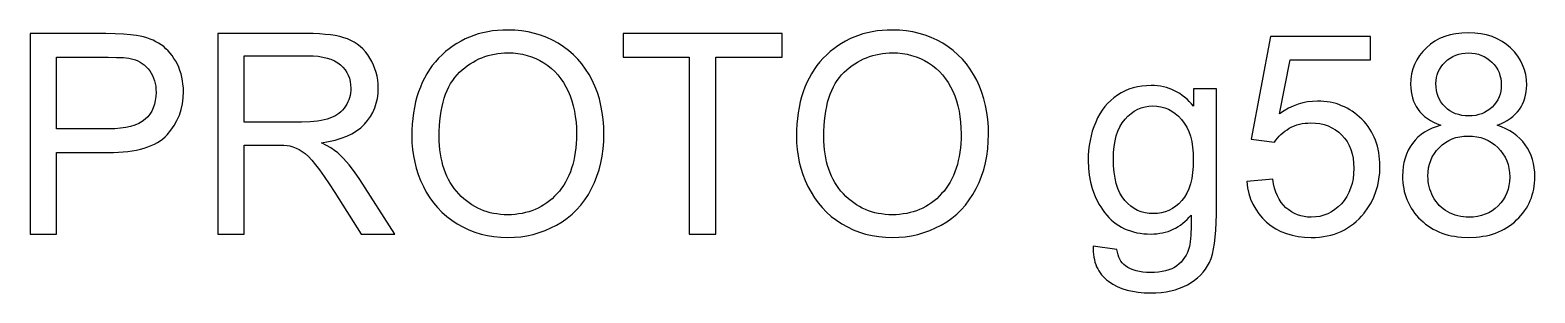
# Model space of a CAD drawing. Header units: millimetres. Extents: x -9.3 to 6.3, y 48.9 to 135.5.
# Drawn here: x -6.28 to 6.28, y 108.9 to 111.1 of the extents above; entities that cross this region are included whole.
import ezdxf

# ---------------------------------------------------------------- set-up
doc = ezdxf.new("R2010")
doc.units = ezdxf.units.MM
doc.layers.add('LASER_MARK', color=7, linetype='Continuous')

msp = doc.modelspace()

# ---------------------------------------------------------------- linework, layer by layer
at = {"layer": 'LASER_MARK'}
for points in [[(-2.871, 110.864), (-2.898, 110.834), (-2.924, 110.802), (-2.947, 110.769), (-2.969, 110.734), (-2.989, 110.698), (-3.008, 110.661), (-3.024, 110.622), (-3.039, 110.582), (-3.052, 110.541), (-3.064, 110.498), (-3.073, 110.453), (-3.081, 110.407), (-3.087, 110.36), (-3.092, 110.311), (-3.094, 110.261), (-3.095, 110.21), (-3.094, 110.155), (-3.089, 110.101), (-3.082, 110.048), (-3.071, 109.995), (-3.058, 109.943), (-3.041, 109.892), (-3.022, 109.841), (-2.999, 109.791), (-2.974, 109.743), (-2.945, 109.697), (-2.914, 109.655), (-2.88, 109.614), (-2.844, 109.576), (-2.804, 109.541), (-2.762, 109.509), (-2.717, 109.479), (-2.669, 109.452), (-2.62, 109.429), (-2.57, 109.409), (-2.517, 109.393), (-2.464, 109.381), (-2.409, 109.372), (-2.352, 109.366), (-2.293, 109.364), (-2.239, 109.366), (-2.186, 109.371), (-2.134, 109.379), (-2.082, 109.39), (-2.032, 109.405), (-1.982, 109.423), (-1.934, 109.444), (-1.886, 109.468), (-1.84, 109.495), (-1.797, 109.526), (-1.756, 109.559), (-1.719, 109.596), (-1.684, 109.636), (-1.651, 109.678), (-1.621, 109.724), (-1.594, 109.773), (-1.57, 109.824), (-1.549, 109.877), (-1.531, 109.931), (-1.517, 109.988), (-1.506, 110.046), (-1.498, 110.105), (-1.493, 110.166), (-1.491, 110.229), (-1.493, 110.291), (-1.497, 110.352), (-1.505, 110.411), (-1.516, 110.468), (-1.529, 110.523), (-1.546, 110.577), (-1.566, 110.629), (-1.589, 110.68), (-1.615, 110.728), (-1.644, 110.773), (-1.675, 110.816), (-1.709, 110.856), (-1.746, 110.893), (-1.786, 110.928), (-1.828, 110.96), (-1.873, 110.989), (-1.921, 111.015), (-1.969, 111.038), (-2.02, 111.057), (-2.071, 111.072), (-2.124, 111.084), (-2.179, 111.093), (-2.235, 111.098), (-2.292, 111.1), (-2.336, 111.099), (-2.379, 111.096), (-2.421, 111.092), (-2.461, 111.085), (-2.501, 111.077), (-2.54, 111.067), (-2.577, 111.055), (-2.614, 111.041), (-2.65, 111.025), (-2.684, 111.008), (-2.718, 110.988), (-2.751, 110.967), (-2.782, 110.944), (-2.813, 110.919), (-2.842, 110.892)], [(0.34, 110.864), (0.313, 110.834), (0.288, 110.802), (0.264, 110.769), (0.242, 110.734), (0.222, 110.698), (0.204, 110.661), (0.187, 110.622), (0.172, 110.582), (0.159, 110.541), (0.148, 110.498), (0.138, 110.453), (0.13, 110.407), (0.124, 110.36), (0.12, 110.311), (0.117, 110.261), (0.116, 110.21), (0.118, 110.155), (0.122, 110.101), (0.13, 110.048), (0.14, 109.995), (0.154, 109.943), (0.17, 109.892), (0.19, 109.841), (0.212, 109.791), (0.238, 109.743), (0.266, 109.697), (0.297, 109.655), (0.331, 109.614), (0.368, 109.576), (0.407, 109.541), (0.45, 109.509), (0.495, 109.479), (0.542, 109.452), (0.591, 109.429), (0.642, 109.409), (0.694, 109.393), (0.748, 109.381), (0.803, 109.372), (0.86, 109.366), (0.918, 109.364), (0.972, 109.366), (1.025, 109.371), (1.078, 109.379), (1.129, 109.39), (1.18, 109.405), (1.229, 109.423), (1.278, 109.444), (1.325, 109.468), (1.371, 109.495), (1.414, 109.526), (1.455, 109.559), (1.493, 109.596), (1.528, 109.636), (1.56, 109.678), (1.59, 109.724), (1.617, 109.773), (1.641, 109.824), (1.662, 109.877), (1.68, 109.931), (1.694, 109.988), (1.706, 110.046), (1.714, 110.105), (1.718, 110.166), (1.72, 110.229), (1.719, 110.291), (1.714, 110.352), (1.706, 110.411), (1.696, 110.468), (1.682, 110.523), (1.665, 110.577), (1.645, 110.629), (1.622, 110.68), (1.596, 110.728), (1.568, 110.773), (1.536, 110.816), (1.502, 110.856), (1.465, 110.893), (1.426, 110.928), (1.383, 110.96), (1.338, 110.989), (1.291, 111.015), (1.242, 111.038), (1.192, 111.057), (1.14, 111.072), (1.087, 111.084), (1.033, 111.093), (0.977, 111.098), (0.919, 111.1), (0.875, 111.099), (0.833, 111.096), (0.791, 111.092), (0.75, 111.085), (0.71, 111.077), (0.672, 111.067), (0.634, 111.055), (0.597, 111.041), (0.562, 111.025), (0.527, 111.008), (0.493, 110.988), (0.461, 110.967), (0.429, 110.944), (0.398, 110.919), (0.369, 110.892)], [(5.307, 110.436), (5.323, 110.415), (5.342, 110.395), (5.362, 110.377), (5.385, 110.36), (5.41, 110.343), (5.437, 110.329), (5.466, 110.315), (5.497, 110.303), (5.459, 110.291), (5.424, 110.278), (5.391, 110.263), (5.361, 110.245), (5.332, 110.225), (5.306, 110.203), (5.282, 110.179), (5.26, 110.152), (5.241, 110.124), (5.224, 110.094), (5.21, 110.062), (5.198, 110.028), (5.189, 109.993), (5.183, 109.957), (5.179, 109.918), (5.177, 109.878), (5.178, 109.851), (5.18, 109.824), (5.183, 109.798), (5.187, 109.773), (5.192, 109.748), (5.199, 109.724), (5.207, 109.7), (5.215, 109.677), (5.226, 109.654), (5.237, 109.632), (5.249, 109.61), (5.263, 109.59), (5.278, 109.569), (5.294, 109.549), (5.311, 109.53), (5.33, 109.511), (5.349, 109.494), (5.369, 109.477), (5.39, 109.462), (5.412, 109.447), (5.434, 109.434), (5.457, 109.422), (5.481, 109.411), (5.506, 109.401), (5.531, 109.393), (5.557, 109.385), (5.584, 109.379), (5.612, 109.374), (5.64, 109.37), (5.669, 109.367), (5.73, 109.364), (5.791, 109.367), (5.82, 109.37), (5.848, 109.374), (5.876, 109.379), (5.903, 109.385), (5.929, 109.393), (5.954, 109.401), (5.979, 109.411), (6.003, 109.422), (6.026, 109.434), (6.048, 109.447), (6.07, 109.461), (6.091, 109.477), (6.111, 109.493), (6.13, 109.511), (6.149, 109.529), (6.166, 109.549), (6.182, 109.568), (6.197, 109.588), (6.211, 109.609), (6.223, 109.63), (6.234, 109.652), (6.244, 109.675), (6.253, 109.697), (6.261, 109.721), (6.268, 109.745), (6.273, 109.769), (6.277, 109.794), (6.28, 109.82), (6.282, 109.846), (6.283, 109.872), (6.281, 109.911), (6.277, 109.948), (6.271, 109.983), (6.262, 110.017), (6.251, 110.05), (6.237, 110.081), (6.221, 110.111), (6.202, 110.14), (6.181, 110.167), (6.157, 110.192), (6.131, 110.216), (6.103, 110.237), (6.072, 110.256), (6.039, 110.274), (6.004, 110.289), (5.967, 110.303), (5.997, 110.315), (6.025, 110.329), (6.051, 110.343), (6.076, 110.359), (6.098, 110.377), (6.118, 110.395), (6.136, 110.415), (6.153, 110.436), (6.167, 110.458), (6.179, 110.481), (6.19, 110.505), (6.199, 110.53), (6.205, 110.556), (6.21, 110.582), (6.213, 110.61), (6.214, 110.639), (6.212, 110.684), (6.206, 110.727), (6.195, 110.768), (6.18, 110.808), (6.162, 110.846), (6.139, 110.882), (6.111, 110.917), (6.08, 110.95), (6.045, 110.979), (6.008, 111.005), (5.968, 111.027), (5.925, 111.045), (5.879, 111.059), (5.831, 111.069), (5.78, 111.075), (5.727, 111.077), (5.673, 111.075), (5.623, 111.069), (5.575, 111.06), (5.53, 111.046), (5.487, 111.028), (5.448, 111.007), (5.411, 110.982), (5.376, 110.952), (5.346, 110.92), (5.319, 110.886), (5.296, 110.851), (5.278, 110.813), (5.263, 110.774), (5.253, 110.733), (5.247, 110.69), (5.245, 110.645), (5.246, 110.615), (5.249, 110.586), (5.254, 110.559), (5.26, 110.532), (5.269, 110.506), (5.28, 110.482), (5.292, 110.459)], [(-6.283, 109.393), (-6.061, 109.393), (-6.061, 110.075), (-5.63, 110.075), (-5.587, 110.076), (-5.545, 110.077), (-5.505, 110.08), (-5.466, 110.084), (-5.429, 110.089), (-5.394, 110.096), (-5.361, 110.103), (-5.33, 110.112), (-5.3, 110.122), (-5.271, 110.133), (-5.245, 110.145), (-5.22, 110.158), (-5.197, 110.173), (-5.176, 110.188), (-5.156, 110.205), (-5.138, 110.223), (-5.107, 110.261), (-5.079, 110.301), (-5.056, 110.343), (-5.036, 110.388), (-5.021, 110.434), (-5.011, 110.482), (-5.004, 110.533), (-5.002, 110.585), (-5.003, 110.616), (-5.006, 110.646), (-5.009, 110.676), (-5.015, 110.705), (-5.022, 110.733), (-5.031, 110.761), (-5.041, 110.788), (-5.053, 110.814), (-5.066, 110.839), (-5.081, 110.863), (-5.096, 110.886), (-5.112, 110.907), (-5.13, 110.926), (-5.148, 110.944), (-5.167, 110.961), (-5.188, 110.976), (-5.209, 110.99), (-5.232, 111.002), (-5.256, 111.014), (-5.281, 111.024), (-5.308, 111.034), (-5.335, 111.042), (-5.364, 111.049), (-5.395, 111.054), (-5.444, 111.061), (-5.503, 111.066), (-5.571, 111.069), (-5.65, 111.07), (-6.283, 111.07)], [(-4.716, 109.393), (-4.494, 109.393), (-4.494, 110.138), (-4.237, 110.138), (-4.163, 110.136), (-4.135, 110.133), (-4.113, 110.13), (-4.088, 110.122), (-4.062, 110.112), (-4.037, 110.1), (-4.012, 110.085), (-3.986, 110.066), (-3.959, 110.041), (-3.93, 110.01), (-3.899, 109.973), (-3.866, 109.929), (-3.828, 109.875), (-3.786, 109.813), (-3.739, 109.742), (-3.517, 109.393), (-3.238, 109.393), (-3.53, 109.85), (-3.574, 109.914), (-3.619, 109.972), (-3.666, 110.025), (-3.69, 110.05), (-3.714, 110.073), (-3.74, 110.093), (-3.77, 110.114), (-3.807, 110.135), (-3.848, 110.156), (-3.79, 110.166), (-3.735, 110.178), (-3.685, 110.194), (-3.638, 110.212), (-3.595, 110.232), (-3.557, 110.256), (-3.522, 110.283), (-3.491, 110.312), (-3.464, 110.343), (-3.441, 110.376), (-3.421, 110.411), (-3.404, 110.448), (-3.392, 110.487), (-3.383, 110.527), (-3.377, 110.569), (-3.376, 110.613), (-3.377, 110.647), (-3.38, 110.68), (-3.385, 110.713), (-3.393, 110.745), (-3.403, 110.776), (-3.415, 110.807), (-3.429, 110.836), (-3.445, 110.865), (-3.463, 110.893), (-3.483, 110.918), (-3.504, 110.942), (-3.527, 110.963), (-3.551, 110.981), (-3.576, 110.998), (-3.603, 111.013), (-3.632, 111.025), (-3.663, 111.036), (-3.697, 111.045), (-3.734, 111.053), (-3.775, 111.059), (-3.82, 111.064), (-3.867, 111.067), (-3.918, 111.07), (-3.973, 111.07), (-4.716, 111.07)], [(-0.779, 109.393), (-0.557, 109.393), (-0.557, 110.872), (-0.002, 110.872), (-0.002, 111.07), (-1.331, 111.07), (-1.331, 110.872), (-0.779, 110.872)], [(4.093, 109.851), (3.877, 109.832), (3.884, 109.781), (3.895, 109.732), (3.909, 109.685), (3.928, 109.642), (3.951, 109.6), (3.977, 109.562), (4.008, 109.526), (4.042, 109.493), (4.079, 109.463), (4.12, 109.437), (4.162, 109.415), (4.208, 109.397), (4.256, 109.383), (4.306, 109.372), (4.36, 109.366), (4.415, 109.364), (4.45, 109.365), (4.483, 109.368), (4.516, 109.372), (4.548, 109.377), (4.578, 109.384), (4.608, 109.393), (4.637, 109.403), (4.665, 109.415), (4.692, 109.429), (4.718, 109.444), (4.744, 109.461), (4.768, 109.479), (4.791, 109.499), (4.814, 109.52), (4.835, 109.543), (4.856, 109.568), (4.887, 109.611), (4.914, 109.655), (4.937, 109.701), (4.955, 109.749), (4.97, 109.8), (4.98, 109.852), (4.987, 109.906), (4.989, 109.962), (4.988, 109.991), (4.986, 110.02), (4.983, 110.048), (4.979, 110.076), (4.974, 110.103), (4.967, 110.129), (4.96, 110.154), (4.951, 110.179), (4.941, 110.203), (4.93, 110.227), (4.917, 110.249), (4.904, 110.271), (4.889, 110.293), (4.873, 110.314), (4.856, 110.334), (4.838, 110.353), (4.818, 110.371), (4.799, 110.389), (4.779, 110.405), (4.758, 110.42), (4.737, 110.433), (4.715, 110.446), (4.692, 110.457), (4.669, 110.467), (4.646, 110.476), (4.622, 110.484), (4.598, 110.49), (4.572, 110.496), (4.547, 110.5), (4.521, 110.503), (4.494, 110.505), (4.467, 110.505), (4.426, 110.503), (4.385, 110.499), (4.345, 110.49), (4.305, 110.479), (4.265, 110.464), (4.226, 110.446), (4.188, 110.425), (4.15, 110.4), (4.24, 110.851), (4.91, 110.851), (4.91, 111.047), (4.076, 111.047), (3.913, 110.186), (4.107, 110.161), (4.119, 110.178), (4.132, 110.195), (4.146, 110.211), (4.161, 110.226), (4.177, 110.24), (4.195, 110.254), (4.213, 110.266), (4.232, 110.278), (4.253, 110.289), (4.274, 110.298), (4.295, 110.306), (4.317, 110.312), (4.34, 110.317), (4.363, 110.32), (4.387, 110.322), (4.412, 110.323), (4.451, 110.322), (4.488, 110.317), (4.524, 110.309), (4.557, 110.298), (4.588, 110.283), (4.618, 110.266), (4.645, 110.245), (4.671, 110.221), (4.694, 110.195), (4.714, 110.166), (4.731, 110.135), (4.745, 110.101), (4.756, 110.065), (4.764, 110.027), (4.769, 109.986), (4.77, 109.943), (4.768, 109.898), (4.764, 109.855), (4.756, 109.815), (4.744, 109.776), (4.73, 109.74), (4.712, 109.707), (4.691, 109.675), (4.667, 109.646), (4.641, 109.62), (4.613, 109.597), (4.583, 109.578), (4.553, 109.562), (4.521, 109.55), (4.487, 109.541), (4.452, 109.536), (4.415, 109.534), (4.385, 109.535), (4.356, 109.539), (4.328, 109.545), (4.301, 109.554), (4.275, 109.565), (4.25, 109.579), (4.227, 109.595), (4.204, 109.613), (4.183, 109.634), (4.165, 109.658), (4.148, 109.684), (4.133, 109.712), (4.12, 109.743), (4.109, 109.777), (4.1, 109.812)], [(-6.061, 110.273), (-6.061, 110.872), (-5.632, 110.872), (-5.562, 110.871), (-5.504, 110.869), (-5.458, 110.864), (-5.424, 110.857), (-5.403, 110.851), (-5.383, 110.842), (-5.364, 110.832), (-5.346, 110.821), (-5.329, 110.808), (-5.313, 110.793), (-5.298, 110.776), (-5.284, 110.759), (-5.272, 110.739), (-5.261, 110.719), (-5.252, 110.698), (-5.244, 110.676), (-5.239, 110.653), (-5.234, 110.629), (-5.232, 110.604), (-5.231, 110.578), (-5.233, 110.543), (-5.237, 110.51), (-5.244, 110.479), (-5.254, 110.449), (-5.266, 110.422), (-5.282, 110.397), (-5.3, 110.374), (-5.322, 110.353), (-5.346, 110.334), (-5.375, 110.318), (-5.407, 110.304), (-5.443, 110.293), (-5.483, 110.284), (-5.527, 110.278), (-5.575, 110.274), (-5.627, 110.273)], [(-4.494, 110.33), (-4.494, 110.885), (-3.964, 110.885), (-3.918, 110.884), (-3.877, 110.88), (-3.838, 110.874), (-3.802, 110.866), (-3.77, 110.855), (-3.74, 110.842), (-3.714, 110.826), (-3.691, 110.808), (-3.67, 110.788), (-3.653, 110.767), (-3.638, 110.745), (-3.626, 110.721), (-3.616, 110.696), (-3.61, 110.669), (-3.606, 110.642), (-3.604, 110.613), (-3.605, 110.593), (-3.607, 110.573), (-3.611, 110.553), (-3.615, 110.534), (-3.622, 110.516), (-3.629, 110.498), (-3.638, 110.48), (-3.649, 110.462), (-3.661, 110.445), (-3.674, 110.43), (-3.688, 110.416), (-3.704, 110.402), (-3.721, 110.39), (-3.739, 110.38), (-3.759, 110.37), (-3.779, 110.362), (-3.802, 110.354), (-3.826, 110.348), (-3.853, 110.342), (-3.882, 110.338), (-3.945, 110.332), (-4.017, 110.33)], [(-2.703, 109.729), (-2.723, 109.751), (-2.742, 109.774), (-2.759, 109.799), (-2.775, 109.824), (-2.789, 109.85), (-2.803, 109.878), (-2.815, 109.906), (-2.826, 109.936), (-2.835, 109.966), (-2.843, 109.997), (-2.85, 110.03), (-2.856, 110.063), (-2.861, 110.097), (-2.864, 110.133), (-2.866, 110.169), (-2.866, 110.207), (-2.866, 110.253), (-2.864, 110.298), (-2.86, 110.341), (-2.856, 110.382), (-2.85, 110.422), (-2.843, 110.46), (-2.834, 110.496), (-2.824, 110.531), (-2.813, 110.564), (-2.8, 110.595), (-2.786, 110.625), (-2.771, 110.653), (-2.754, 110.679), (-2.736, 110.703), (-2.717, 110.726), (-2.697, 110.747), (-2.675, 110.767), (-2.653, 110.785), (-2.63, 110.802), (-2.607, 110.818), (-2.584, 110.832), (-2.56, 110.846), (-2.535, 110.858), (-2.51, 110.868), (-2.485, 110.878), (-2.458, 110.886), (-2.432, 110.893), (-2.405, 110.899), (-2.377, 110.903), (-2.349, 110.906), (-2.32, 110.908), (-2.291, 110.909), (-2.25, 110.908), (-2.21, 110.904), (-2.171, 110.897), (-2.133, 110.888), (-2.096, 110.876), (-2.06, 110.862), (-2.026, 110.845), (-1.992, 110.825), (-1.959, 110.803), (-1.929, 110.779), (-1.901, 110.752), (-1.875, 110.724), (-1.85, 110.693), (-1.828, 110.66), (-1.808, 110.625), (-1.789, 110.588), (-1.773, 110.549), (-1.759, 110.508), (-1.747, 110.466), (-1.737, 110.422), (-1.73, 110.377), (-1.724, 110.33), (-1.721, 110.281), (-1.72, 110.231), (-1.721, 110.191), (-1.723, 110.152), (-1.726, 110.114), (-1.73, 110.078), (-1.736, 110.043), (-1.743, 110.008), (-1.751, 109.975), (-1.761, 109.944), (-1.771, 109.913), (-1.783, 109.883), (-1.797, 109.855), (-1.811, 109.828), (-1.827, 109.802), (-1.844, 109.777), (-1.862, 109.753), (-1.882, 109.731), (-1.903, 109.709), (-1.924, 109.689), (-1.946, 109.671), (-1.968, 109.653), (-1.992, 109.638), (-2.016, 109.623), (-2.041, 109.61), (-2.066, 109.598), (-2.092, 109.588), (-2.119, 109.579), (-2.146, 109.572), (-2.175, 109.565), (-2.204, 109.561), (-2.233, 109.557), (-2.263, 109.555), (-2.294, 109.554), (-2.325, 109.555), (-2.355, 109.557), (-2.384, 109.561), (-2.412, 109.565), (-2.44, 109.571), (-2.467, 109.579), (-2.494, 109.588), (-2.52, 109.598), (-2.545, 109.61), (-2.569, 109.623), (-2.593, 109.637), (-2.617, 109.653), (-2.639, 109.67), (-2.661, 109.688), (-2.683, 109.708)], [(0.508, 109.729), (0.488, 109.751), (0.47, 109.774), (0.453, 109.799), (0.437, 109.824), (0.422, 109.85), (0.409, 109.878), (0.397, 109.906), (0.386, 109.936), (0.376, 109.966), (0.368, 109.997), (0.361, 110.03), (0.355, 110.063), (0.351, 110.097), (0.347, 110.133), (0.346, 110.169), (0.345, 110.207), (0.346, 110.253), (0.348, 110.298), (0.351, 110.341), (0.356, 110.382), (0.362, 110.422), (0.369, 110.46), (0.377, 110.496), (0.387, 110.531), (0.399, 110.564), (0.411, 110.595), (0.425, 110.625), (0.44, 110.653), (0.457, 110.679), (0.475, 110.703), (0.494, 110.726), (0.515, 110.747), (0.536, 110.767), (0.558, 110.785), (0.581, 110.802), (0.604, 110.818), (0.627, 110.832), (0.651, 110.846), (0.676, 110.858), (0.701, 110.868), (0.727, 110.878), (0.753, 110.886), (0.78, 110.893), (0.807, 110.899), (0.834, 110.903), (0.862, 110.906), (0.891, 110.908), (0.92, 110.909), (0.961, 110.908), (1.001, 110.904), (1.04, 110.897), (1.078, 110.888), (1.115, 110.876), (1.151, 110.862), (1.186, 110.845), (1.22, 110.825), (1.252, 110.803), (1.282, 110.779), (1.311, 110.752), (1.337, 110.724), (1.361, 110.693), (1.383, 110.66), (1.404, 110.625), (1.422, 110.588), (1.438, 110.549), (1.452, 110.508), (1.464, 110.466), (1.474, 110.422), (1.482, 110.377), (1.487, 110.33), (1.49, 110.281), (1.491, 110.231), (1.491, 110.191), (1.489, 110.152), (1.486, 110.114), (1.481, 110.078), (1.475, 110.043), (1.468, 110.008), (1.46, 109.975), (1.451, 109.944), (1.44, 109.913), (1.428, 109.883), (1.415, 109.855), (1.4, 109.828), (1.384, 109.802), (1.367, 109.777), (1.349, 109.753), (1.329, 109.731), (1.309, 109.709), (1.288, 109.689), (1.266, 109.671), (1.243, 109.653), (1.22, 109.638), (1.196, 109.623), (1.171, 109.61), (1.145, 109.598), (1.119, 109.588), (1.092, 109.579), (1.065, 109.572), (1.037, 109.565), (1.008, 109.561), (0.978, 109.557), (0.948, 109.555), (0.917, 109.554), (0.887, 109.555), (0.857, 109.557), (0.828, 109.561), (0.799, 109.565), (0.771, 109.571), (0.744, 109.579), (0.718, 109.588), (0.692, 109.598), (0.666, 109.61), (0.642, 109.623), (0.618, 109.637), (0.595, 109.653), (0.572, 109.67), (0.55, 109.688), (0.529, 109.708)], [(5.532, 110.457), (5.514, 110.477), (5.498, 110.498), (5.485, 110.52), (5.475, 110.543), (5.466, 110.568), (5.46, 110.595), (5.457, 110.622), (5.455, 110.652), (5.457, 110.677), (5.46, 110.702), (5.466, 110.726), (5.475, 110.749), (5.486, 110.771), (5.499, 110.793), (5.515, 110.813), (5.533, 110.832), (5.553, 110.85), (5.575, 110.865), (5.597, 110.878), (5.621, 110.889), (5.646, 110.897), (5.672, 110.903), (5.7, 110.907), (5.729, 110.908), (5.757, 110.907), (5.785, 110.903), (5.811, 110.897), (5.836, 110.888), (5.86, 110.878), (5.882, 110.864), (5.904, 110.849), (5.924, 110.831), (5.942, 110.811), (5.958, 110.79), (5.972, 110.768), (5.983, 110.744), (5.991, 110.72), (5.997, 110.694), (6.001, 110.668), (6.002, 110.64), (6.001, 110.613), (5.997, 110.588), (5.992, 110.563), (5.983, 110.54), (5.973, 110.517), (5.959, 110.496), (5.944, 110.476), (5.926, 110.456), (5.906, 110.439), (5.885, 110.424), (5.863, 110.411), (5.839, 110.4), (5.814, 110.392), (5.788, 110.386), (5.76, 110.383), (5.731, 110.382), (5.701, 110.383), (5.673, 110.386), (5.646, 110.392), (5.62, 110.4), (5.596, 110.411), (5.573, 110.424), (5.552, 110.439)], [(2.793, 109.263), (2.593, 109.292), (2.594, 109.245), (2.599, 109.2), (2.604, 109.179), (2.609, 109.159), (2.615, 109.139), (2.623, 109.12), (2.632, 109.102), (2.641, 109.085), (2.652, 109.069), (2.664, 109.053), (2.677, 109.038), (2.691, 109.024), (2.706, 109.01), (2.722, 108.998), (2.757, 108.975), (2.794, 108.955), (2.834, 108.938), (2.877, 108.924), (2.922, 108.914), (2.97, 108.906), (3.02, 108.902), (3.073, 108.9), (3.118, 108.901), (3.161, 108.904), (3.203, 108.91), (3.242, 108.917), (3.28, 108.927), (3.316, 108.939), (3.35, 108.953), (3.382, 108.969), (3.412, 108.987), (3.44, 109.006), (3.466, 109.027), (3.49, 109.05), (3.512, 109.074), (3.532, 109.1), (3.549, 109.127), (3.565, 109.156), (3.578, 109.188), (3.59, 109.225), (3.6, 109.268), (3.608, 109.315), (3.614, 109.368), (3.619, 109.426), (3.622, 109.489), (3.623, 109.558), (3.623, 110.608), (3.433, 110.608), (3.433, 110.462), (3.415, 110.483), (3.397, 110.502), (3.378, 110.521), (3.358, 110.538), (3.338, 110.553), (3.317, 110.568), (3.296, 110.58), (3.274, 110.592), (3.252, 110.602), (3.229, 110.611), (3.205, 110.619), (3.181, 110.625), (3.156, 110.629), (3.131, 110.633), (3.105, 110.635), (3.078, 110.636), (3.038, 110.634), (3, 110.631), (2.963, 110.624), (2.927, 110.615), (2.893, 110.604), (2.86, 110.59), (2.828, 110.574), (2.797, 110.555), (2.768, 110.534), (2.741, 110.511), (2.715, 110.486), (2.692, 110.459), (2.67, 110.429), (2.65, 110.398), (2.631, 110.364), (2.615, 110.328), (2.6, 110.291), (2.587, 110.253), (2.576, 110.214), (2.568, 110.175), (2.561, 110.134), (2.556, 110.093), (2.553, 110.05), (2.552, 110.007), (2.554, 109.945), (2.56, 109.886), (2.571, 109.828), (2.586, 109.773), (2.605, 109.72), (2.617, 109.694), (2.629, 109.669), (2.642, 109.644), (2.657, 109.62), (2.672, 109.597), (2.689, 109.574), (2.707, 109.552), (2.725, 109.531), (2.745, 109.512), (2.765, 109.495), (2.786, 109.479), (2.808, 109.464), (2.831, 109.45), (2.855, 109.438), (2.879, 109.428), (2.905, 109.419), (2.931, 109.411), (2.959, 109.404), (2.987, 109.399), (3.016, 109.396), (3.046, 109.394), (3.077, 109.393), (3.102, 109.394), (3.126, 109.396), (3.15, 109.399), (3.173, 109.403), (3.196, 109.409), (3.219, 109.415), (3.24, 109.424), (3.262, 109.433), (3.282, 109.443), (3.303, 109.455), (3.322, 109.468), (3.342, 109.483), (3.36, 109.498), (3.378, 109.515), (3.396, 109.533), (3.413, 109.552), (3.413, 109.46), (3.41, 109.385), (3.405, 109.328), (3.402, 109.306), (3.398, 109.288), (3.391, 109.263), (3.382, 109.239), (3.371, 109.217), (3.358, 109.196), (3.344, 109.177), (3.329, 109.159), (3.312, 109.143), (3.293, 109.128), (3.273, 109.114), (3.25, 109.103), (3.226, 109.093), (3.199, 109.085), (3.17, 109.079), (3.14, 109.074), (3.107, 109.071), (3.072, 109.07), (3.04, 109.071), (3.009, 109.074), (2.981, 109.079), (2.954, 109.085), (2.928, 109.093), (2.905, 109.103), (2.883, 109.114), (2.863, 109.128), (2.849, 109.139), (2.837, 109.152), (2.826, 109.166), (2.817, 109.183), (2.809, 109.2), (2.802, 109.219), (2.797, 109.24)], [(2.858, 109.673), (2.836, 109.703), (2.817, 109.736), (2.801, 109.774), (2.787, 109.816), (2.777, 109.861), (2.769, 109.911), (2.765, 109.965), (2.763, 110.022), (2.765, 110.076), (2.769, 110.125), (2.777, 110.172), (2.787, 110.215), (2.801, 110.255), (2.817, 110.291), (2.837, 110.324), (2.86, 110.354), (2.884, 110.38), (2.91, 110.402), (2.937, 110.421), (2.966, 110.437), (2.996, 110.449), (3.027, 110.458), (3.059, 110.463), (3.093, 110.465), (3.127, 110.463), (3.16, 110.458), (3.192, 110.449), (3.222, 110.437), (3.252, 110.421), (3.279, 110.401), (3.306, 110.378), (3.331, 110.352), (3.355, 110.322), (3.375, 110.288), (3.392, 110.251), (3.406, 110.211), (3.417, 110.167), (3.424, 110.12), (3.429, 110.07), (3.43, 110.015), (3.429, 109.959), (3.424, 109.907), (3.417, 109.858), (3.406, 109.813), (3.393, 109.772), (3.376, 109.735), (3.357, 109.702), (3.334, 109.673), (3.31, 109.647), (3.283, 109.625), (3.256, 109.606), (3.227, 109.591), (3.196, 109.579), (3.164, 109.57), (3.131, 109.565), (3.096, 109.564), (3.061, 109.565), (3.028, 109.57), (2.996, 109.579), (2.965, 109.591), (2.936, 109.606), (2.909, 109.625), (2.883, 109.648)], [(5.431, 109.707), (5.421, 109.727), (5.413, 109.748), (5.405, 109.769), (5.399, 109.79), (5.395, 109.812), (5.392, 109.833), (5.39, 109.855), (5.389, 109.877), (5.391, 109.912), (5.395, 109.946), (5.402, 109.978), (5.413, 110.009), (5.426, 110.038), (5.443, 110.066), (5.462, 110.092), (5.485, 110.117), (5.509, 110.14), (5.535, 110.159), (5.563, 110.176), (5.593, 110.189), (5.623, 110.2), (5.656, 110.207), (5.69, 110.212), (5.725, 110.213), (5.762, 110.212), (5.797, 110.207), (5.83, 110.2), (5.862, 110.189), (5.892, 110.175), (5.92, 110.159), (5.948, 110.139), (5.973, 110.116), (5.996, 110.091), (6.016, 110.064), (6.033, 110.036), (6.047, 110.006), (6.058, 109.974), (6.066, 109.941), (6.07, 109.907), (6.072, 109.87), (6.071, 109.834), (6.066, 109.8), (6.059, 109.768), (6.048, 109.737), (6.034, 109.707), (6.018, 109.679), (5.998, 109.653), (5.976, 109.629), (5.951, 109.607), (5.925, 109.587), (5.897, 109.571), (5.867, 109.558), (5.836, 109.547), (5.803, 109.54), (5.768, 109.535), (5.732, 109.534), (5.709, 109.535), (5.686, 109.537), (5.663, 109.54), (5.64, 109.545), (5.618, 109.551), (5.597, 109.559), (5.576, 109.568), (5.555, 109.579), (5.535, 109.591), (5.516, 109.604), (5.499, 109.618), (5.483, 109.633), (5.468, 109.65), (5.454, 109.668), (5.442, 109.687)]]:
    msp.add_lwpolyline(points, close=True, dxfattribs=at)

doc.saveas('drawing.dxf')
